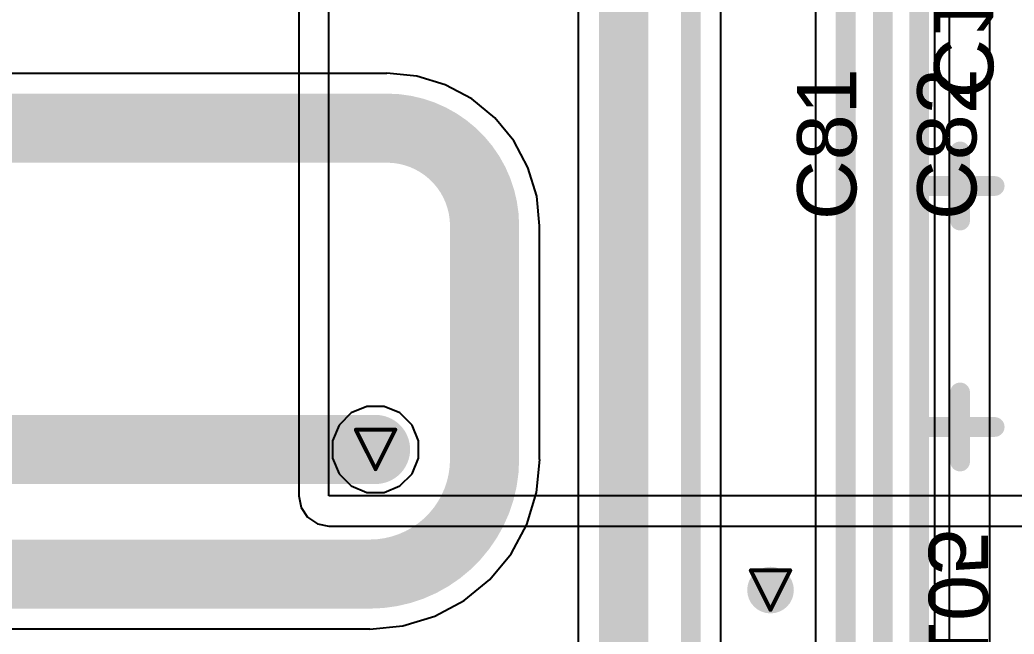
# Model space of a CAD drawing. Header units: inches. Extents: x 0 to 211, y 0 to 201.
# Drawn here: x 1.879 to 2.382, y 3.774 to 4.086 of the extents above; entities that cross this region are included whole.
import ezdxf

# ---------------------------------------------------------------- set-up
doc = ezdxf.new("R2010")
doc.units = ezdxf.units.IN
doc.header["$MEASUREMENT"] = 0
for name, color, linetype in [('Bottom Layer', 5, 'Continuous'), ('Bottom Overlay', 54, 'Continuous'), ('Drill Drawing', 1, 'Continuous'), ('Layer 1', 16, 'Continuous'), ('Layer 2', 76, 'Continuous'), ('Top Layer', 1, 'Continuous'), ('Top Overlay', 2, 'Continuous'), ('Via Holes', 16, 'Continuous')]:
    doc.layers.add(name, color=color, linetype=linetype)
doc.styles.add('Arial', font='', dxfattribs={"height": 0.2})
doc.styles.get('Arial').set_extended_font_data('Arial')

msp = doc.modelspace()

# ---------------------------------------------------------------- hatches: boundary and pattern name
at = {"layer": 'Bottom Layer'}
h = msp.add_hatch(color=5, dxfattribs=at)
edge = h.paths.add_edge_path()
edge.add_arc((2.059, 3.868), 0.01181, 0, 360)
h = msp.add_hatch(color=5, dxfattribs=at)
edge = h.paths.add_edge_path()
edge.add_arc((2.259, 3.79675), 0.01181, 0, 360)
at = {"layer": 'Layer 1'}
h = msp.add_hatch(color=16, dxfattribs=at)
edge = h.paths.add_edge_path()
edge.add_arc((2.059, 3.868), 0.01181, 0, 360)
h = msp.add_hatch(color=16, dxfattribs=at)
edge = h.paths.add_edge_path()
edge.add_arc((2.259, 3.79675), 0.01181, 0, 360)
at = {"layer": 'Layer 2'}
h = msp.add_hatch(color=76, dxfattribs=at)
edge = h.paths.add_edge_path()
edge.add_arc((2.059, 3.868), 0.01181, 0, 360)
h = msp.add_hatch(color=76, dxfattribs=at)
edge = h.paths.add_edge_path()
edge.add_arc((2.259, 3.79675), 0.01181, 0, 360)
at = {"layer": 'Top Layer'}
h = msp.add_hatch(color=1, dxfattribs=at)
edge = h.paths.add_edge_path()
edge.add_arc((2.059, 3.868), 0.01181, 0, 360)
h = msp.add_hatch(color=1, dxfattribs=at)
edge = h.paths.add_edge_path()
edge.add_arc((2.259, 3.79675), 0.01181, 0, 360)
at = {"layer": 'Via Holes'}
h = msp.add_hatch(color=7, dxfattribs=at)
edge = h.paths.add_edge_path()
edge.add_arc((2.059, 3.868), 0.00591, 0, 360)
h = msp.add_hatch(color=7, dxfattribs=at)
edge = h.paths.add_edge_path()
edge.add_arc((2.259, 3.79675), 0.00591, 0, 360)

# ---------------------------------------------------------------- linework, layer by layer
at = {"layer": 'Bottom Layer'}
for p, q in [((2.34961, 3.37632), (2.34961, 4.49959)), ((2.28174, 4.43014), (2.28174, 3.40767)), ((2.23392, 3.42762), (2.23392, 4.30151)), ((2.16167, 4.15179), (2.16167, 3.50875)), ((2.06473, 4.05851), (1.4782, 4.05851)), ((2.07982, 4.05716), (2.06473, 4.05865)), ((2.06473, 4.05865), (2.06473, 4.05851)), ((2.09433, 4.05276), (2.07982, 4.05716)), ((2.1077, 4.04561), (2.09433, 4.05276)), ((2.11942, 4.036), (2.1077, 4.04561)), ((2.12904, 4.02427), (2.11942, 4.036)), ((2.13619, 4.0109), (2.12904, 4.02427)), ((2.14059, 3.99639), (2.13619, 4.0109)), ((2.14207, 3.9813), (2.14059, 3.99639)), ((2.14194, 3.86298), (2.14194, 3.9813)), ((2.14194, 3.9813), (2.14207, 3.9813)), ((2.14046, 3.8462), (2.14212, 3.86298)), ((2.14212, 3.86298), (2.14194, 3.86298)), ((2.13557, 3.83006), (2.14046, 3.8462)), ((2.12762, 3.81518), (2.13557, 3.83006)), ((2.11692, 3.80215), (2.12762, 3.81518)), ((2.10388, 3.79145), (2.11692, 3.80215)), ((2.08901, 3.7835), (2.10388, 3.79145)), ((2.07287, 3.7786), (2.08901, 3.7835)), ((1.5999, 3.77712), (2.05608, 3.77712)), ((2.05608, 3.77695), (2.07287, 3.7786)), ((2.05608, 3.77712), (2.05608, 3.77695))]:
    msp.add_line(p, q, dxfattribs=at)
for points in [[(2.33431, 3.37632, 0.01, 0.01, 0), (2.33431, 4.49959, 0.01, 0.01, 0)], [(2.31587, 3.39208, 0.01, 0.01, 0), (2.31587, 4.48565, 0.01, 0.01, 0)], [(2.29704, 3.40767, 0.01, 0.01, 0), (2.29704, 4.43014, 0.01, 0.01, 0)], [(2.21863, 3.42762, 0.01, 0.01, 0), (2.21863, 4.30151, 0.01, 0.01, 0)], [(2.18461, 3.50875, 0.025, 0.025, 0), (2.18461, 4.15179, 0.025, 0.025, 0)], [(1.47804, 4.03078, 0.035, 0.035, 0), (2.06473, 4.03078, 0.035, 0.035, 0)], [(2.06473, 4.03078, 0.035, 0.035, -0.414214), (2.1142, 3.9813, 0.035, 0.035, 0)], [(2.1142, 3.86298, 0.035, 0.035, 0), (2.1142, 3.9813, 0.035, 0.035, 0)], [(1.57854, 3.868, 0.035, 0.035, 0), (2.059, 3.868, 0.035, 0.035, 0)], [(2.1142, 3.86298, 0.035, 0.035, -0.414214), (2.05608, 3.80486, 0.035, 0.035, 0)], [(1.5999, 3.80486, 0.035, 0.035, 0), (2.05608, 3.80486, 0.035, 0.035, 0)]]:
    msp.add_lwpolyline(points, format="xyseb", dxfattribs=at)
for points in [[(2.05598, 4.03078, 0.0175, 0.0175, 1), (2.07348, 4.03078, 0.0175, 0.0175, 1)], [(2.05598, 4.03078, 0.0175, 0.0175, 1), (2.07348, 4.03078, 0.0175, 0.0175, 1)], [(2.10545, 3.9813, 0.0175, 0.0175, 1), (2.12295, 3.9813, 0.0175, 0.0175, 1)], [(2.10545, 3.9813, 0.0175, 0.0175, 1), (2.12295, 3.9813, 0.0175, 0.0175, 1)], [(2.05025, 3.868, 0.0175, 0.0175, 1), (2.06775, 3.868, 0.0175, 0.0175, 1)], [(2.10545, 3.86298, 0.0175, 0.0175, 1), (2.12295, 3.86298, 0.0175, 0.0175, 1)], [(2.10545, 3.86298, 0.0175, 0.0175, 1), (2.12295, 3.86298, 0.0175, 0.0175, 1)], [(2.04733, 3.80486, 0.0175, 0.0175, 1), (2.06483, 3.80486, 0.0175, 0.0175, 1)], [(2.04733, 3.80486, 0.0175, 0.0175, 1), (2.06483, 3.80486, 0.0175, 0.0175, 1)]]:
    msp.add_lwpolyline(points, format="xyseb", close=True, dxfattribs=at)
at = {"layer": 'Bottom Overlay'}
for points in [[(2.355, 3.98397, 0.01, 0.01, 0), (2.355, 4.01897, 0.01, 0.01, 0)], [(2.3375, 4.00147, 0.01, 0.01, 0), (2.3725, 4.00147, 0.01, 0.01, 0)], [(2.355, 3.86189, 0.01, 0.01, 0), (2.355, 3.89689, 0.01, 0.01, 0)], [(2.3375, 3.87939, 0.01, 0.01, 0), (2.3725, 3.87939, 0.01, 0.01, 0)]]:
    msp.add_lwpolyline(points, format="xyseb", dxfattribs=at)
for points in [[(2.3525, 4.01897, 0.005, 0.005, 1), (2.3575, 4.01897, 0.005, 0.005, 1)], [(2.335, 4.00147, 0.005, 0.005, 1), (2.34, 4.00147, 0.005, 0.005, 1)], [(2.37, 4.00147, 0.005, 0.005, 1), (2.375, 4.00147, 0.005, 0.005, 1)], [(2.3525, 3.98397, 0.005, 0.005, 1), (2.3575, 3.98397, 0.005, 0.005, 1)], [(2.3525, 3.89689, 0.005, 0.005, 1), (2.3575, 3.89689, 0.005, 0.005, 1)], [(2.335, 3.87939, 0.005, 0.005, 1), (2.34, 3.87939, 0.005, 0.005, 1)], [(2.37, 3.87939, 0.005, 0.005, 1), (2.375, 3.87939, 0.005, 0.005, 1)], [(2.3525, 3.86189, 0.005, 0.005, 1), (2.3575, 3.86189, 0.005, 0.005, 1)]]:
    msp.add_lwpolyline(points, format="xyseb", close=True, dxfattribs=at)
at = {"layer": 'Drill Drawing'}
for points in [[(2.049, 3.878, 0.002, 0.002, 0), (2.069, 3.878, 0.002, 0.002, 0)], [(2.049, 3.878, 0.002, 0.002, 0), (2.059, 3.858, 0.002, 0.002, 0)], [(2.059, 3.858, 0.002, 0.002, 0), (2.069, 3.878, 0.002, 0.002, 0)], [(2.249, 3.80675, 0.002, 0.002, 0), (2.269, 3.80675, 0.002, 0.002, 0)], [(2.249, 3.80675, 0.002, 0.002, 0), (2.259, 3.78675, 0.002, 0.002, 0)], [(2.259, 3.78675, 0.002, 0.002, 0), (2.269, 3.80675, 0.002, 0.002, 0)]]:
    msp.add_lwpolyline(points, format="xyseb", dxfattribs=at)
for points in [[(2.0485, 3.878, 0.001, 0.001, 1), (2.0495, 3.878, 0.001, 0.001, 1)], [(2.0485, 3.878, 0.001, 0.001, 1), (2.0495, 3.878, 0.001, 0.001, 1)], [(2.0685, 3.878, 0.001, 0.001, 1), (2.0695, 3.878, 0.001, 0.001, 1)], [(2.0685, 3.878, 0.001, 0.001, 1), (2.0695, 3.878, 0.001, 0.001, 1)], [(2.0585, 3.858, 0.001, 0.001, 1), (2.0595, 3.858, 0.001, 0.001, 1)], [(2.0585, 3.858, 0.001, 0.001, 1), (2.0595, 3.858, 0.001, 0.001, 1)], [(2.2485, 3.80675, 0.001, 0.001, 1), (2.2495, 3.80675, 0.001, 0.001, 1)], [(2.2485, 3.80675, 0.001, 0.001, 1), (2.2495, 3.80675, 0.001, 0.001, 1)], [(2.2685, 3.80675, 0.001, 0.001, 1), (2.2695, 3.80675, 0.001, 0.001, 1)], [(2.2685, 3.80675, 0.001, 0.001, 1), (2.2695, 3.80675, 0.001, 0.001, 1)], [(2.2585, 3.78675, 0.001, 0.001, 1), (2.2595, 3.78675, 0.001, 0.001, 1)], [(2.2585, 3.78675, 0.001, 0.001, 1), (2.2595, 3.78675, 0.001, 0.001, 1)]]:
    msp.add_lwpolyline(points, format="xyseb", close=True, dxfattribs=at)
at = {"layer": 'Layer 1'}
for p, q in [((2.05466, 3.88981), (2.04665, 3.88649)), ((2.06334, 3.88981), (2.05466, 3.88981)), ((2.07135, 3.88649), (2.06334, 3.88981)), ((2.04665, 3.88649), (2.04051, 3.88035)), ((2.07749, 3.88035), (2.07135, 3.88649)), ((2.04051, 3.88035), (2.03719, 3.87234)), ((2.08081, 3.87234), (2.07749, 3.88035)), ((2.03719, 3.87234), (2.03719, 3.86366)), ((2.08081, 3.86366), (2.08081, 3.87234)), ((2.03719, 3.86366), (2.04051, 3.85565)), ((2.07749, 3.85565), (2.08081, 3.86366)), ((2.04051, 3.85565), (2.04665, 3.84951)), ((2.07135, 3.84951), (2.07749, 3.85565)), ((2.04665, 3.84951), (2.05466, 3.84619)), ((2.06334, 3.84619), (2.07135, 3.84951)), ((2.05466, 3.84619), (2.06334, 3.84619))]:
    msp.add_line(p, q, dxfattribs=at)
at = {"layer": 'Layer 2'}
for p, q in [((2.34201, 4.36399), (2.34201, 3.68831)), ((2.37, 2.95377), (2.37, 4.15462)), ((2.05466, 3.88981), (2.04665, 3.88649)), ((2.06334, 3.88981), (2.05466, 3.88981)), ((2.07135, 3.88649), (2.06334, 3.88981)), ((2.04665, 3.88649), (2.04051, 3.88035)), ((2.07749, 3.88035), (2.07135, 3.88649)), ((2.04051, 3.88035), (2.03719, 3.87234)), ((2.08081, 3.87234), (2.07749, 3.88035)), ((2.03719, 3.87234), (2.03719, 3.86366)), ((2.08081, 3.86366), (2.08081, 3.87234)), ((2.03719, 3.86366), (2.04051, 3.85565)), ((2.07749, 3.85565), (2.08081, 3.86366)), ((2.04051, 3.85565), (2.04665, 3.84951)), ((2.07135, 3.84951), (2.07749, 3.85565)), ((2.04665, 3.84951), (2.05466, 3.84619)), ((2.06334, 3.84619), (2.07135, 3.84951)), ((2.05466, 3.84619), (2.06334, 3.84619))]:
    msp.add_line(p, q, dxfattribs=at)
at = {"layer": 'Top Layer'}
for p, q in [((2.0201, 4.23253), (2.0201, 3.84449)), ((2.03539, 3.84449), (2.03539, 4.23253)), ((2.0201, 3.84449), (2.02126, 3.83864)), ((2.78316, 3.84449), (2.03539, 3.84449)), ((2.02126, 3.83864), (2.02458, 3.83368)), ((2.02458, 3.83368), (2.02954, 3.83036)), ((2.02954, 3.83036), (2.03539, 3.8292)), ((2.03539, 3.8292), (2.66716, 3.8292))]:
    msp.add_line(p, q, dxfattribs=at)

# ---------------------------------------------------------------- texts
at = {"layer": 'Bottom Overlay', "style": 'Arial', "text_generation_flag": 2}
for s, p in [('C100', (2.34181, 4.04587)), ('C105', (2.33909, 3.72755))]:
    msp.add_text(s, height=0.03, rotation=270, dxfattribs=at).set_placement(p)
at = {"layer": 'Top Overlay', "style": 'Arial'}
for s, p in [('C81', (2.30249, 3.98421)), ('C82', (2.36329, 3.98421))]:
    msp.add_text(s, height=0.03, rotation=90, dxfattribs=at).set_placement(p)

doc.saveas('drawing.dxf')
